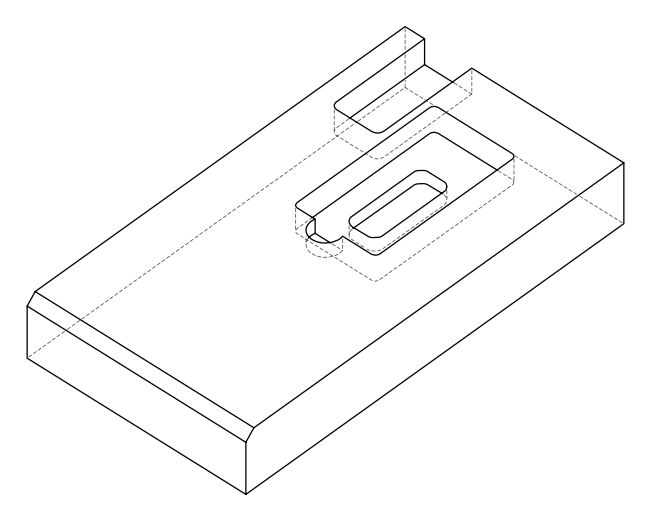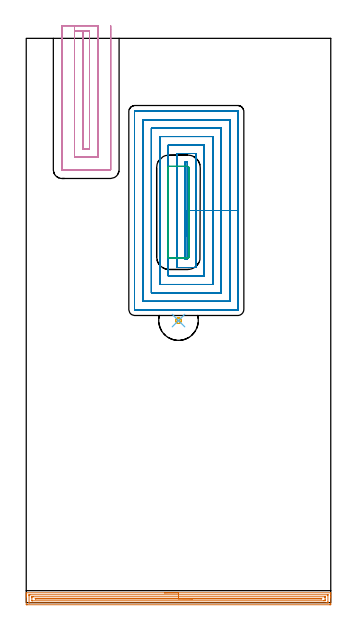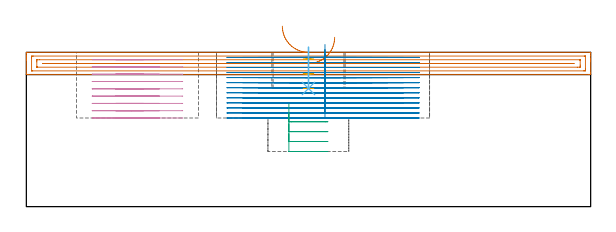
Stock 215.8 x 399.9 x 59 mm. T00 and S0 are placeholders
(PLAN: 6 operations, 5 tool changes, 75.4 min)
(1 AREA_MILL | FG_CHAMFER_SURFACE | UGT0205_001 | 7.05 min | 7796 mm3)
(2 MILL_RECTANGULAR_POCKET | POCKET_RECTANGULAR_STRAIGHT | NXT0201_009 | Follow Part, ap 2, ae 75% | 53.79 min | 304028 mm3)
(3 MILL_RECTANGULAR_POCKET_1 | POCKET_RECTANGULAR_STRAIGHT_1 | UGT0201_010 | Follow Part, ap 4, ae 75% | 1.71 min | 31196 mm3)
(4 MILL_SLOT | SLOT_PARTIAL_RECTANGULAR | NXT0201_011 | Follow Part, ap 3, ae 75% | 12.52 min | 115755 mm3)
(5 MILL_BLIND_HOLE_FROM_SOLID_MATERIAL | STEP1POCKET | UGT0201_106 | Spiral | 0.23 min | 5620 mm3)
(6 BORE_BLIND_HOLE | STEP1POCKET | UGT0332_050 | 0.06 min | 0 mm3)
(TOOL UGT0205_001 | Chamfer Mill 20 x 3 x 45 deg. | D20 FL50 Z2)
(TOOL NXT0201_009 | ENDMILL 8mm [2P460-0800-NA 1630] | D8 FL26 Z6)
(TOOL UGT0201_010 | End Mill 16 mm | D16 FL22 Z2)
(TOOL NXT0201_011 | ENDMILL 12mm [2P460-1200-NA 1630] | D12 FL38 Z6)
(TOOL UGT0201_106 | End Mill 24 mm | D24 FL25 Z2)
(TOOL UGT0332_050 | Precision Boring 27.98 mm | D27.98)
(OP 1 AREA_MILL)
G17 G21 G94 G90
T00 M6
G54
G17 G0 G90 X97.9 Y7. S1061 M3
G43 Z69. H0
G94 G1 X97.938 Z68.128 F250.
X98.052 Z67.263
X98.241 Z66.412
X98.503 Z65.58
X98.837 Z64.774
X99.24 Z64.
X99.709 Z63.264
X100.24 Z62.572
X100.829 Z61.929
X101.472 Z61.339
X102.164 Z60.808
X102.9 Z60.34
X103.674 Z59.937
X104.48 Z59.603
X105.312 Z59.341
X106.164 Z59.152
X107.028 Z59.038
X107.9 Z59.
X215.621
X215.79 Y6.997 Z58.988
X215.798 Y6.871 Z58.863
X215.8 Y6.74 Z58.739
Y6.504 Z58.503
Y5.803 Z57.798
Y4.581 Z56.578
Y4.059 Z56.053
Y3.447 Z55.443
Y-0.914 Z51.083
X215.797 Y-1.176 Z50.822
X215.79 Y-1.494 Z50.504
X215.504 Y-1.498 Z50.501
X215.174 Y-1.5 Z50.5
X0.626
X0.296 Y-1.498 Z50.501
X0.01 Y-1.494 Z50.504
X0. Y-1.176 Z50.822
Y4.059 Z56.053
Y4.581 Z56.578
Y4.931 Z56.927
Y5.453 Z57.449
Y5.803 Z57.798
Y6.504 Z58.503
Y6.74 Z58.739
X0.002 Y6.871 Z58.863
X0.01 Y6.997 Z58.988
X0.179 Y7. Z59.
X107.9
Y5.586 Z57.586
X213.386 Y5.585 Z57.585
X213.612 Y5.583 Z57.583
X213.741 Y5.579 Z57.579
X213.791 Y5.571 Z57.571
X213.793 Y5.544 Z57.544
X213.799 Y5.4 Z57.4
X213.8 Y0.569 Z52.569
X213.799 Y0.166 Z52.166
X213.795 Y0.03 Z52.03
X213.79 Y-0.072 Z51.928
X213.72 Y-0.079 Z51.921
X213.386 Y-0.083 Z51.917
X213.162 Y-0.085 Z51.915
X2.414
X2.189 Y-0.083 Z51.917
X2.059 Y-0.079 Z51.921
X2.009 Y-0.071 Z51.929
X2.007 Y-0.044 Z51.956
X2.001 Y0.1 Z52.1
X2. Y4.931 Z56.931
X2.001 Y5.334 Z57.334
X2.005 Y5.47 Z57.47
X2.01 Y5.572 Z57.572
X2.08 Y5.579 Z57.579
X2.414 Y5.583 Z57.583
X2.638 Y5.585 Z57.585
X107.9 Y5.586 Z57.586
Y4.171 Z56.171
X211.483
X211.598 Y4.17 Z56.17
X211.713 Y4.167 Z56.167
X211.782 Y4.165 Z56.165
X211.79 Y4.123 Z56.123
X211.794 Y4.059 Z56.059
X211.799 Y3.862 Z55.862
Y2.117 Z54.117
X211.792 Y1.441 Z53.441
X211.79 Y1.348 Z53.348
X211.707 Y1.335 Z53.335
X210.704 Y1.329 Z53.329
X4.318
X4.202 Y1.33 Z53.33
X4.087 Y1.333 Z53.333
X4.018 Y1.335 Z53.335
X4.01 Y1.377 Z53.377
X4.006 Y1.441 Z53.441
X4.001 Y1.638 Z53.638
Y3.383 Z55.383
X4.008 Y4.059 Z56.059
X4.01 Y4.152 Z56.152
X4.093 Y4.165 Z56.165
X5.096 Y4.171 Z56.171
X107.9
Y2.757 Z54.757
X209.356
X209.37 Y2.756 Z54.756
X209.39 Y2.75 Z54.75
X209.369 Y2.744 Z54.744
X208.477 Y2.743 Z54.743
X6.444
X6.43 Y2.744 Z54.744
X6.341 Y2.749 Z54.749
X6.435 Y2.752 Z54.752
X6.869 Y2.757 Z54.757
X6.884
X107.9
X108.772 Z54.795
X109.637 Z54.909
X110.488 Z55.098
X111.32 Z55.36
X112.126 Z55.694
X112.9 Z56.097
X113.636 Z56.566
X114.328 Z57.097
X114.971 Z57.686
X115.56 Z58.329
X116.092 Z59.022
X116.56 Z59.757
X116.963 Z60.531
X117.297 Z61.337
X117.559 Z62.169
X117.748 Z63.021
X117.862 Z63.886
X117.9 Z64.757
G0 Z69.
M5
M2
(OP 2 MILL_RECTANGULAR_POCKET)
G17 G21 G94 G90
T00 M6
G54
G17 G0 G90 X114.2 Y259.498 S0 M3
G43 Z69. H1
Z62.
G94 G1 Y277.9 Z57.069 F250.
Y312.3 F500.
X112.7
Y243.5
X114.2
Y277.9
X120.2
Y318.3
X106.7
Y237.5
X120.2
Y277.9
X126.2
Y324.3
X100.7
Y231.5
X126.2
Y277.9
X132.2
Y330.3
X94.7
Y225.5
X132.2
Y277.9
X138.2
Y336.3
X88.7
Y219.5
X138.2
Y277.9
X144.2
Y342.3
X82.7
Y213.5
X144.2
Y277.9
X150.2
Y348.
G3 X149.9 Y348.3 R0.3
G1 X77.
G3 X76.7 Y348. R0.3
G1 Y207.8
G3 X77. Y207.5 R0.3
G1 X149.9
G3 X150.2 Y207.8 R0.3
G1 Y277.9
Y278.9
G0 X114.2 Y259.498 Z60.069
G1 Y277.9 Z55.138 F250.
Y312.3 F500.
X112.7
Y243.5
X114.2
Y277.9
X120.2
Y318.3
X106.7
Y237.5
X120.2
Y277.9
X126.2
Y324.3
X100.7
Y231.5
X126.2
Y277.9
X132.2
Y330.3
X94.7
Y225.5
X132.2
Y277.9
X138.2
Y336.3
X88.7
Y219.5
X138.2
Y277.9
X144.2
Y342.3
X82.7
Y213.5
X144.2
Y277.9
X150.2
Y348.
G3 X149.9 Y348.3 R0.3
G1 X77.
G3 X76.7 Y348. R0.3
G1 Y207.8
G3 X77. Y207.5 R0.3
G1 X149.9
G3 X150.2 Y207.8 R0.3
G1 Y277.9
Y278.9
G0 X114.2 Y259.498 Z58.138
G1 Y277.9 Z53.208 F250.
Y312.3 F500.
X112.7
Y243.5
X114.2
Y277.9
X120.2
Y318.3
X106.7
Y237.5
X120.2
Y277.9
X126.2
Y324.3
X100.7
Y231.5
X126.2
Y277.9
X132.2
Y330.3
X94.7
Y225.5
X132.2
Y277.9
X138.2
Y336.3
X88.7
Y219.5
X138.2
Y277.9
X144.2
Y342.3
X82.7
Y213.5
X144.2
Y277.9
X150.2
Y348.
G3 X149.9 Y348.3 R0.3
G1 X77.
G3 X76.7 Y348. R0.3
G1 Y207.8
G3 X77. Y207.5 R0.3
G1 X149.9
G3 X150.2 Y207.8 R0.3
G1 Y277.9
Y278.9
G0 X114.2 Y259.498 Z56.208
G1 Y277.9 Z51.277 F250.
Y312.3 F500.
X112.7
Y243.5
X114.2
Y277.9
X120.2
Y318.3
X106.7
Y237.5
X120.2
Y277.9
X126.2
Y324.3
X100.7
Y231.5
X126.2
Y277.9
X132.2
Y330.3
X94.7
Y225.5
X132.2
Y277.9
X138.2
Y336.3
X88.7
Y219.5
X138.2
Y277.9
X144.2
Y342.3
X82.7
Y213.5
X144.2
Y277.9
X150.2
Y348.
G3 X149.9 Y348.3 R0.3
G1 X77.
G3 X76.7 Y348. R0.3
G1 Y207.8
G3 X77. Y207.5 R0.3
G1 X149.9
G3 X150.2 Y207.8 R0.3
G1 Y277.9
Y278.9
G0 X114.2 Y259.498 Z54.277
G1 Y277.9 Z49.346 F250.
Y312.3 F500.
X112.7
Y243.5
X114.2
Y277.9
X120.2
Y318.3
X106.7
Y237.5
X120.2
Y277.9
X126.2
Y324.3
X100.7
Y231.5
X126.2
Y277.9
X132.2
Y330.3
X94.7
Y225.5
X132.2
Y277.9
X138.2
Y336.3
X88.7
Y219.5
X138.2
Y277.9
X144.2
Y342.3
X82.7
Y213.5
X144.2
Y277.9
X150.2
Y348.
G3 X149.9 Y348.3 R0.3
G1 X77.
G3 X76.7 Y348. R0.3
G1 Y207.8
G3 X77. Y207.5 R0.3
G1 X149.9
G3 X150.2 Y207.8 R0.3
G1 Y277.9
Y278.9
G0 X114.2 Y259.498 Z52.346
G1 Y277.9 Z47.415 F250.
Y312.3 F500.
X112.7
Y243.5
X114.2
Y277.9
X120.2
Y318.3
X106.7
Y237.5
X120.2
Y277.9
X126.2
Y324.3
X100.7
Y231.5
X126.2
Y277.9
X132.2
Y330.3
X94.7
Y225.5
X132.2
Y277.9
X138.2
Y336.3
X88.7
Y219.5
X138.2
Y277.9
X144.2
Y342.3
X82.7
Y213.5
X144.2
Y277.9
X150.2
Y348.
G3 X149.9 Y348.3 R0.3
G1 X77.
G3 X76.7 Y348. R0.3
G1 Y207.8
G3 X77. Y207.5 R0.3
G1 X149.9
G3 X150.2 Y207.8 R0.3
G1 Y277.9
Y278.9
G0 X114.2 Y259.498 Z50.415
G1 Y277.9 Z45.485 F250.
Y312.3 F500.
X112.7
Y243.5
X114.2
Y277.9
X120.2
Y318.3
X106.7
Y237.5
X120.2
Y277.9
X126.2
Y324.3
X100.7
Y231.5
X126.2
Y277.9
X132.2
Y330.3
X94.7
Y225.5
X132.2
Y277.9
X138.2
Y336.3
X88.7
Y219.5
X138.2
Y277.9
X144.2
Y342.3
X82.7
Y213.5
X144.2
Y277.9
X150.2
Y348.
G3 X149.9 Y348.3 R0.3
G1 X77.
G3 X76.7 Y348. R0.3
G1 Y207.8
G3 X77. Y207.5 R0.3
G1 X149.9
G3 X150.2 Y207.8 R0.3
G1 Y277.9
Y278.9
G0 X114.2 Y259.498 Z48.485
G1 Y277.9 Z43.554 F250.
Y312.3 F500.
X112.7
Y243.5
X114.2
Y277.9
X120.2
Y318.3
X106.7
Y237.5
X120.2
Y277.9
X126.2
Y324.3
X100.7
Y231.5
X126.2
Y277.9
X132.2
Y330.3
X94.7
Y225.5
X132.2
Y277.9
X138.2
Y336.3
X88.7
Y219.5
X138.2
Y277.9
X144.2
Y342.3
X82.7
Y213.5
X144.2
Y277.9
X150.2
Y348.
G3 X149.9 Y348.3 R0.3
G1 X77.
G3 X76.7 Y348. R0.3
G1 Y207.8
G3 X77. Y207.5 R0.3
G1 X149.9
G3 X150.2 Y207.8 R0.3
G1 Y277.9
Y278.9
G0 X114.2 Y259.498 Z46.554
G1 Y277.9 Z41.623 F250.
Y312.3 F500.
X112.7
Y243.5
X114.2
Y277.9
X120.2
Y318.3
X106.7
Y237.5
X120.2
Y277.9
X126.2
Y324.3
X100.7
Y231.5
X126.2
Y277.9
X132.2
Y330.3
X94.7
Y225.5
X132.2
Y277.9
X138.2
Y336.3
X88.7
Y219.5
X138.2
Y277.9
X144.2
Y342.3
X82.7
Y213.5
X144.2
Y277.9
X150.2
Y348.
G3 X149.9 Y348.3 R0.3
G1 X77.
G3 X76.7 Y348. R0.3
G1 Y207.8
G3 X77. Y207.5 R0.3
G1 X149.9
G3 X150.2 Y207.8 R0.3
G1 Y277.9
Y278.9
G0 X114.2 Y259.498 Z44.623
G1 Y277.9 Z39.692 F250.
Y312.3 F500.
X112.7
Y243.5
X114.2
Y277.9
X120.2
Y318.3
X106.7
Y237.5
X120.2
Y277.9
X126.2
Y324.3
X100.7
Y231.5
X126.2
Y277.9
X132.2
Y330.3
X94.7
Y225.5
X132.2
Y277.9
X138.2
Y336.3
X88.7
Y219.5
X138.2
Y277.9
X144.2
Y342.3
X82.7
Y213.5
X144.2
Y277.9
X150.2
Y348.
G3 X149.9 Y348.3 R0.3
G1 X77.
G3 X76.7 Y348. R0.3
G1 Y207.8
G3 X77. Y207.5 R0.3
G1 X149.9
G3 X150.2 Y207.8 R0.3
G1 Y277.9
Y278.9
G0 X114.2 Y259.498 Z42.692
G1 Y277.9 Z37.762 F250.
Y312.3 F500.
X112.7
Y243.5
X114.2
Y277.9
X120.2
Y318.3
X106.7
Y237.5
X120.2
Y277.9
X126.2
Y324.3
X100.7
Y231.5
X126.2
Y277.9
X132.2
Y330.3
X94.7
Y225.5
X132.2
Y277.9
X138.2
Y336.3
X88.7
Y219.5
X138.2
Y277.9
X144.2
Y342.3
X82.7
Y213.5
X144.2
Y277.9
X150.2
Y348.
G3 X149.9 Y348.3 R0.3
G1 X77.
G3 X76.7 Y348. R0.3
G1 Y207.8
G3 X77. Y207.5 R0.3
G1 X149.9
G3 X150.2 Y207.8 R0.3
G1 Y277.9
Y278.9
G0 X114.2 Y259.498 Z40.762
G1 Y277.9 Z35.831 F250.
Y312.3 F500.
X112.7
Y243.5
X114.2
Y277.9
X120.2
Y318.3
X106.7
Y237.5
X120.2
Y277.9
X126.2
Y324.3
X100.7
Y231.5
X126.2
Y277.9
X132.2
Y330.3
X94.7
Y225.5
X132.2
Y277.9
X138.2
Y336.3
X88.7
Y219.5
X138.2
Y277.9
X144.2
Y342.3
X82.7
Y213.5
X144.2
Y277.9
X150.2
Y348.
G3 X149.9 Y348.3 R0.3
G1 X77.
G3 X76.7 Y348. R0.3
G1 Y207.8
G3 X77. Y207.5 R0.3
G1 X149.9
G3 X150.2 Y207.8 R0.3
G1 Y277.9
Y278.9
G0 X114.2 Y259.498 Z38.831
G1 Y277.9 Z33.9 F250.
Y312.3 F500.
X112.7
Y243.5
X114.2
Y277.9
X120.2
Y318.3
X106.7
Y237.5
X120.2
Y277.9
X126.2
Y324.3
X100.7
Y231.5
X126.2
Y277.9
X132.2
Y330.3
X94.7
Y225.5
X132.2
Y277.9
X138.2
Y336.3
X88.7
Y219.5
X138.2
Y277.9
X144.2
Y342.3
X82.7
Y213.5
X144.2
Y277.9
X150.2
Y348.
G3 X149.9 Y348.3 R0.3
G1 X77.
G3 X76.7 Y348. R0.3
G1 Y207.8
G3 X77. Y207.5 R0.3
G1 X149.9
G3 X150.2 Y207.8 R0.3
G1 Y277.9
Y278.9
G0 Z69.
M5
M2
(OP 3 MILL_RECTANGULAR_POCKET_1)
G17 G21 G94 G90
T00 M6
G54
G17 G0 G90 X100.4 Y301.991 S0 M3
G43 Z69. H0
Z39.26
G94 G1 Y276.65 Z32.47 F250.
Y245.1 F500.
G3 X101.4 Y244.1 R1.
G1 X114.3
G3 X115.3 Y245.1 R1.
G1 Y308.2
G3 X114.3 Y309.2 R1.
G1 X101.4
G3 X100.4 Y308.2 R1.
G1 Y276.65
Y275.65
G0 Y301.991 Z35.47
G1 Y276.65 Z28.68 F250.
Y245.1 F500.
G3 X101.4 Y244.1 R1.
G1 X114.3
G3 X115.3 Y245.1 R1.
G1 Y308.2
G3 X114.3 Y309.2 R1.
G1 X101.4
G3 X100.4 Y308.2 R1.
G1 Y276.65
Y275.65
G0 Y301.991 Z31.68
G1 Y276.65 Z24.89 F250.
Y245.1 F500.
G3 X101.4 Y244.1 R1.
G1 X114.3
G3 X115.3 Y245.1 R1.
G1 Y308.2
G3 X114.3 Y309.2 R1.
G1 X101.4
G3 X100.4 Y308.2 R1.
G1 Y276.65
Y275.65
G0 Y301.991 Z27.89
G1 Y276.65 Z21.1 F250.
Y245.1 F500.
G3 X101.4 Y244.1 R1.
G1 X114.3
G3 X115.3 Y245.1 R1.
G1 Y308.2
G3 X114.3 Y309.2 R1.
G1 X101.4
G3 X100.4 Y308.2 R1.
G1 Y276.65
Y275.65
G0 Z69.
M5
M2
(OP 4 MILL_SLOT)
G17 G21 G94 G90
T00 M6
G54
G17 G0 G90 X34.2 Y408.9 S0 M3
G43 Z69. H1
Z56.211
G94 G1 Y405.9 F250.
Y405.329 F500.
X40.2
G3 X44.8 Y405.329 R6.
G1 Y321.6
X40.2
Y405.329
X34.2
Y315.6
X50.8
Y405.9
Y408.9 F250.
X25.2
Y405.9
Y306.8 F500.
G3 X25.4 Y306.6 R0.2
G1 X59.6
G3 X59.8 Y306.8 R0.2
G1 Y405.9
Y408.9 F250.
G0 X34.2 Z53.422
G1 Y405.9
Y405.329 F500.
X40.2
G3 X44.8 Y405.329 R6.
G1 Y321.6
X40.2
Y405.329
X34.2
Y315.6
X50.8
Y405.9
Y408.9 F250.
X25.2
Y405.9
Y306.8 F500.
G3 X25.4 Y306.6 R0.2
G1 X59.6
G3 X59.8 Y306.8 R0.2
G1 Y405.9
Y408.9 F250.
G0 X34.2 Z50.633
G1 Y405.9
Y405.329 F500.
X40.2
G3 X44.8 Y405.329 R6.
G1 Y321.6
X40.2
Y405.329
X34.2
Y315.6
X50.8
Y405.9
Y408.9 F250.
X25.2
Y405.9
Y306.8 F500.
G3 X25.4 Y306.6 R0.2
G1 X59.6
G3 X59.8 Y306.8 R0.2
G1 Y405.9
Y408.9 F250.
G0 X34.2 Z47.844
G1 Y405.9
Y405.329 F500.
X40.2
G3 X44.8 Y405.329 R6.
G1 Y321.6
X40.2
Y405.329
X34.2
Y315.6
X50.8
Y405.9
Y408.9 F250.
X25.2
Y405.9
Y306.8 F500.
G3 X25.4 Y306.6 R0.2
G1 X59.6
G3 X59.8 Y306.8 R0.2
G1 Y405.9
Y408.9 F250.
G0 X34.2 Z45.056
G1 Y405.9
Y405.329 F500.
X40.2
G3 X44.8 Y405.329 R6.
G1 Y321.6
X40.2
Y405.329
X34.2
Y315.6
X50.8
Y405.9
Y408.9 F250.
X25.2
Y405.9
Y306.8 F500.
G3 X25.4 Y306.6 R0.2
G1 X59.6
G3 X59.8 Y306.8 R0.2
G1 Y405.9
Y408.9 F250.
G0 X34.2 Z42.267
G1 Y405.9
Y405.329 F500.
X40.2
G3 X44.8 Y405.329 R6.
G1 Y321.6
X40.2
Y405.329
X34.2
Y315.6
X50.8
Y405.9
Y408.9 F250.
X25.2
Y405.9
Y306.8 F500.
G3 X25.4 Y306.6 R0.2
G1 X59.6
G3 X59.8 Y306.8 R0.2
G1 Y405.9
Y408.9 F250.
G0 X34.2 Z39.478
G1 Y405.9
Y405.329 F500.
X40.2
G3 X44.8 Y405.329 R6.
G1 Y321.6
X40.2
Y405.329
X34.2
Y315.6
X50.8
Y405.9
Y408.9 F250.
X25.2
Y405.9
Y306.8 F500.
G3 X25.4 Y306.6 R0.2
G1 X59.6
G3 X59.8 Y306.8 R0.2
G1 Y405.9
Y408.9 F250.
G0 X34.2 Z36.689
G1 Y405.9
Y405.329 F500.
X40.2
G3 X44.8 Y405.329 R6.
G1 Y321.6
X40.2
Y405.329
X34.2
Y315.6
X50.8
Y405.9
Y408.9 F250.
X25.2
Y405.9
Y306.8 F500.
G3 X25.4 Y306.6 R0.2
G1 X59.6
G3 X59.8 Y306.8 R0.2
G1 Y405.9
Y408.9 F250.
G0 X34.2 Z33.9
G1 Y405.9
Y405.329 F500.
X40.2
G3 X44.8 Y405.329 R6.
G1 Y321.6
X40.2
Y405.329
X34.2
Y315.6
X50.8
Y405.9
Y408.9 F250.
X25.2
Y405.9
Y306.8 F500.
G3 X25.4 Y306.6 R0.2
G1 X59.6
G3 X59.8 Y306.8 R0.2
G1 Y405.9
Y408.9 F250.
G0 Z69.
M5
M2
(OP 5 MILL_BLIND_HOLE_FROM_SOLID_MATERIAL)
G17 G21 G94 G90
T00 M6
G54
G17 G0 G90 X107.9 Y199.9 S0 M3
G43 Z69. H0
Z56.4
G94 G3 X108.9 Y200.9 R1. F250.
X107.9 Y201.9 R1.
X105.9 Y199.9 R2.
X107.9 Y201.9 R-2.
X106.9 Y200.9 R1.
X107.9 Y199.9 R1.
G0 Z50.8
G3 X108.9 Y200.9 R1.
X107.9 Y201.9 R1.
X105.9 Y199.9 R2.
X107.9 Y201.9 R-2.
X106.9 Y200.9 R1.
X107.9 Y199.9 R1.
G0 Z45.2
G3 X108.9 Y200.9 R1.
X107.9 Y201.9 R1.
X105.9 Y199.9 R2.
X107.9 Y201.9 R-2.
X106.9 Y200.9 R1.
X107.9 Y199.9 R1.
G0 Z69.
M5
M2
(OP 6 BORE_BLIND_HOLE)
G17 G21 G94 G90
T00 M6
G54
G17 G0 G90 X107.9 Y199.9 S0 M3
G43 Z69. H0
G94 G85 G98 Z45.2 F250. R61.
G80
M5
M2
